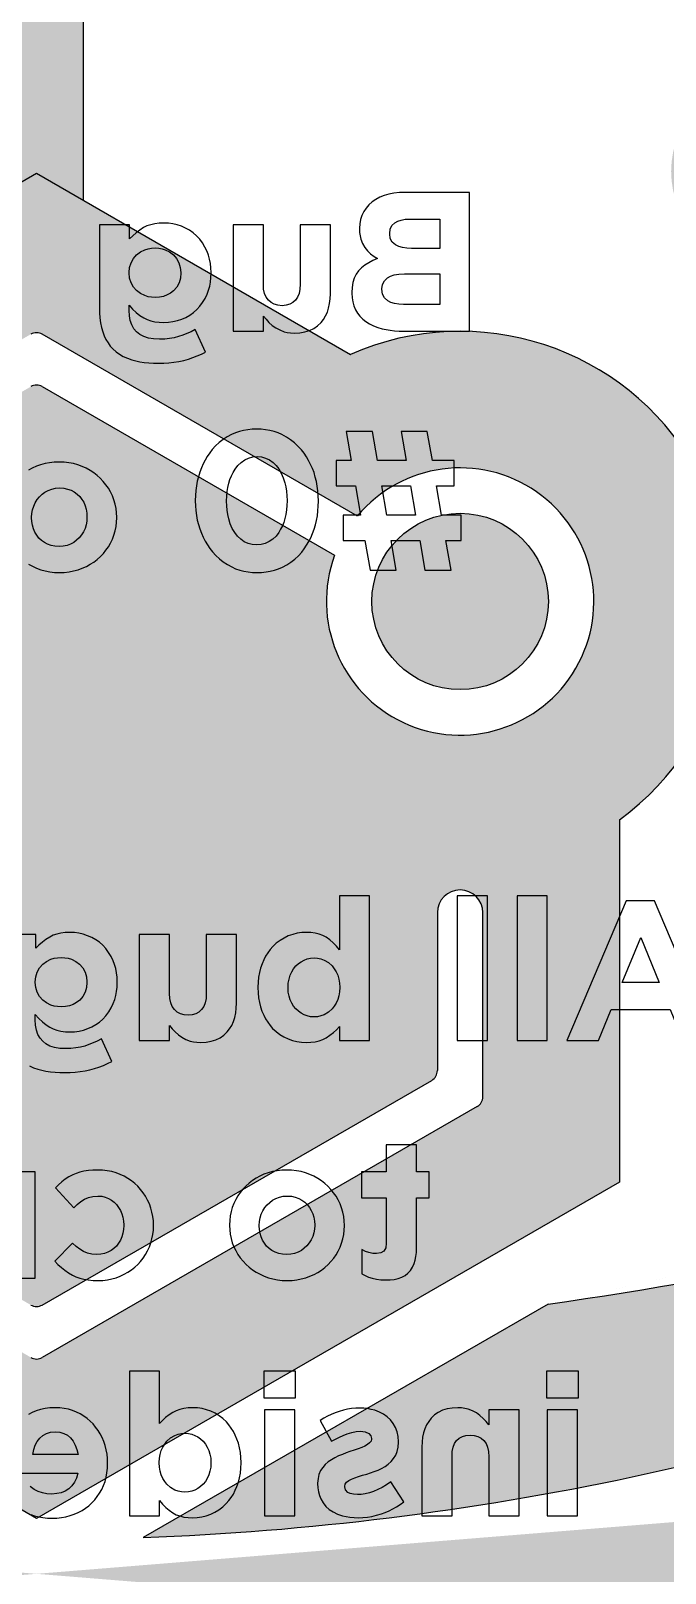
# Model space of a CAD drawing. Header units: inches. Extents: x -24.7 to 24.7, y -18.5 to 33.6.
# Drawn here: x -0.06 to 6.75, y -8.07 to 8.5 of the extents above; entities that cross this region are included whole.
import ezdxf

# ---------------------------------------------------------------- set-up
doc = ezdxf.new("R2010")
doc.units = ezdxf.units.IN
doc.header["$MEASUREMENT"] = 0
doc.layers.add('BottomCopper', color=30, linetype='Continuous')
doc.layers.add('TopCopper', color=2, linetype='Continuous')
doc.layers.add('BottomSilk', color=5, linetype='Continuous', plot=False)
doc.layers.add('TopMask', color=1, linetype='Continuous', plot=False)

msp = doc.modelspace()

# ---------------------------------------------------------------- hatches: boundary and pattern name
at = {"layer": 'TopCopper'}
h = msp.add_hatch(color=256, dxfattribs=at)
edge = h.paths.add_edge_path()
edge.add_arc((-2.5, 10.706), 1, 0, 360)
edge = h.paths.add_edge_path()
edge.add_arc((10.4, 1.292), 1.15, 0, 360)
edge = h.paths.add_edge_path()
edge.add_arc((10.4, -1.808), 1.15, 0, 360)
edge = h.paths.add_edge_path()
edge.add_arc((-4.546, -2.882), 0.947, 0, 360)
edge = h.paths.add_edge_path()
edge.add_arc((7.811, 6.987), 1, 0, 360)
edge = h.paths.add_edge_path()
edge.add_arc((-6.57, 20.717), 1, 0, 360)
edge = h.paths.add_edge_path()
edge.add_arc((-5.67, 13.76), 1, 0, 360)
edge = h.paths.add_edge_path()
edge.add_arc((6.57, 20.717), 1, 0, 360)
edge = h.paths.add_edge_path()
edge.add_arc((5.67, 13.76), 1, 0, 360)
edge = h.paths.add_edge_path()
edge.add_line((4.991, 29.433), (6.991, 29.433))
edge.add_line((6.991, 29.433), (6.991, 31.433))
edge.add_arc((0, 18.215), 14.953, 62.1264, 117.8736)
edge.add_line((-6.991, 31.433), (-6.991, 29.433))
edge.add_line((-6.991, 29.433), (-5.783, 29.433))
edge.add_line((-5.783, 29.433), (-2.27, 25.4))
edge.add_line((-2.27, 25.4), (-2.27, 24.013))
edge.add_line((-2.27, 24.013), (-1.738, 24.013))
edge.add_arc((-25.813, 23.719), 24.077, -40.8672, 0.699, ccw=False)
edge.add_arc((-7.811, 6.987), 1, 78.1076, 200.5304)
edge.add_arc((0, 0), 10.98, 142.8169, 167.3826)
edge.add_arc((-10.4, 1.292), 1.15, 105.8886, 244.2285)
edge.add_line((-10.9, 0.257), (-10.9, -0.772))
edge.add_arc((-10.4, -1.808), 1.15, 115.7715, 424.2285)
edge.add_line((-9.9, -0.772), (-9.9, 0.257))
edge.add_arc((-10.4, 1.292), 1.15, 295.7715, 414.278)
edge.add_arc((0, 0), 9.98, 143.0433, 167.1118, ccw=False)
edge.add_arc((-7.811, 6.987), 1, 260.587, 378.0973)
edge.add_arc((-25.813, 23.719), 25.077, 319.0917, 360.6712)
edge.add_line((-0.738, 24.013), (-0.27, 24.013))
edge.add_line((-0.27, 24.013), (-0.27, 26.013))
edge.add_line((-0.27, 26.013), (-1.478, 26.013))
edge.add_line((-1.478, 26.013), (-4.991, 30.047))
edge.add_line((-4.991, 30.047), (-4.991, 31.433))
edge.add_arc((0, 18.215), 14.129, 69.3144, 110.6856, ccw=False)
edge.add_line((4.991, 31.433), (4.991, 29.433))
edge = h.paths.add_edge_path()
edge.add_arc((-3.451, 30.433), 1, 30, 330)
edge.add_line((-2.585, 29.933), (2.585, 29.933))
edge.add_arc((3.451, 30.433), 1, 210, 218.0814)
edge.add_line((2.664, 29.817), (1.129, 26.003))
edge.add_arc((1.27, 25.013), 1, 98.0814, 236.7175)
edge.add_arc((48.532, 21.87), 47.866, 177.2371, 192.5903)
edge.add_arc((2.5, 10.706), 1, 133.11, 433.1072)
edge.add_arc((48.532, 21.87), 46.866, 177.2482, 192.5793, ccw=False)
edge.add_arc((1.27, 25.013), 1, 296.7202, 398.0814)
edge.add_line((2.057, 25.63), (3.592, 29.443))
edge.add_arc((3.451, 30.433), 1, 278.0814, 510)
edge.add_line((2.585, 30.933), (-2.585, 30.933))
edge = h.paths.add_edge_path()
edge.add_line((-0.5, 9.84), (-0.5, 6.679))
edge.add_line((-0.5, 6.679), (-6.257, 3.355))
edge.add_line((-6.257, 3.355), (-6.257, -0.538))
edge.add_arc((-4.546, -2.882), 2.902, 126.1232, 293.8782)
edge.add_line((-3.371, -5.536), (0, -7.483))
edge.add_line((0, -7.483), (6.257, -3.87))
edge.add_line((6.257, -3.87), (6.257, 0.023))
edge.add_arc((4.546, 2.367), 2.902, 306.1216, 473.8769)
edge.add_line((3.371, 5.021), (0.5, 6.679))
edge.add_line((0.5, 6.679), (0.5, 9.84))
edge.add_arc((0, 10.706), 1, 300, 600)
edge = h.paths.add_edge_path()
edge.add_arc((4.546, 2.367), 1.435, 159.7828, 500.2172)
edge.add_line((3.443, 3.285), (0.061, 5.238))
edge.add_arc((0, 5.132), 0.122, 60, 120)
edge.add_line((-0.061, 5.238), (-4.729, 2.543))
edge.add_arc((-4.668, 2.437), 0.122, 120, 180)
edge.add_line((-4.79, 2.437), (-4.79, 0.46))
edge.add_arc((-4.546, 0.46), 0.244, 180, 360)
edge.add_line((-4.302, 0.46), (-4.302, 2.156))
edge.add_arc((-4.18, 2.156), 0.122, 120, 180, ccw=False)
edge.add_line((-4.241, 2.262), (-0.061, 4.675))
edge.add_arc((0, 4.569), 0.122, 60, 120, ccw=False)
edge.add_line((0.061, 4.675), (3.199, 2.863))
edge = h.paths.add_edge_path()
edge.add_arc((4.546, -0.975), 0.244, 0, 180)
edge.add_line((4.302, -0.975), (4.302, -2.671))
edge.add_arc((4.18, -2.671), 0.122, 300, 360, ccw=False)
edge.add_line((4.241, -2.777), (0.061, -5.19))
edge.add_arc((0, -5.084), 0.122, 240, 300, ccw=False)
edge.add_line((-0.061, -5.19), (-3.199, -3.378))
edge.add_arc((-4.546, -2.882), 1.435, 339.7828, 680.2172)
edge.add_line((-3.443, -3.801), (-0.061, -5.753))
edge.add_arc((0, -5.648), 0.122, 240, 300)
edge.add_line((0.061, -5.753), (4.729, -3.058))
edge.add_arc((4.668, -2.953), 0.122, 300, 360)
edge.add_line((4.79, -2.953), (4.79, -0.975))
edge = h.paths.add_edge_path()
edge.add_line((5.491, -5.179), (1.146, -7.687))
edge.add_arc((0, 22.967), 30.676, 272.1408, 291.9153)
edge.add_arc((-6.729, -0.54), 18.841, 344.7609, 350.1515)
edge.add_arc((0, 34.32), 39.879, 277.9137, 287.2628, ccw=False)
edge = h.paths.add_edge_path()
edge.add_line((-1.146, -7.687), (-3.439, -6.363))
edge.add_arc((-4.546, -2.882), 3.652, 212.0293, 287.6391, ccw=False)
edge.add_arc((0, 34.32), 39.879, 252.7372, 258.9512, ccw=False)
edge.add_arc((6.729, -0.54), 18.841, 189.8485, 195.2391)
edge.add_arc((0, 22.967), 30.676, 248.0847, 267.8592)
edge = h.paths.add_edge_path()
edge.add_arc((0, 13.738), 23.597, 242.492, 297.508)
edge.add_arc((-6.729, -0.54), 18.841, 333.6476, 339.3275, ccw=False)
edge.add_arc((0, 6.143), 18.151, 235.9857, 304.0143, ccw=False)
edge.add_arc((6.729, -0.54), 18.841, 200.6725, 206.3524, ccw=False)
edge = h.paths.add_edge_path()
edge.add_arc((0, -0.196), 13.963, 229.5449, 310.4551)
edge.add_arc((-6.729, -0.54), 18.841, 311.7298, 326.93, ccw=False)
edge.add_arc((0, -5.568), 10.74, 237.2408, 302.7592, ccw=False)
edge.add_arc((6.729, -0.54), 18.841, 213.07, 228.2702, ccw=False)
edge = h.paths.add_edge_path(flags=16)
edge.add_arc((4.546, 2.367), 0.947, 0, 360)
at = {"layer": 'TopMask'}
h = msp.add_hatch(color=256, dxfattribs=at)
edge = h.paths.add_edge_path()
edge.add_arc((-4.546, -2.882), 0.947, 0, 360)
edge = h.paths.add_edge_path()
edge.add_arc((-10.4, 1.292), 1.15, 0, 360)
edge = h.paths.add_edge_path()
edge.add_arc((-10.4, -1.808), 1.15, 0, 360)
edge = h.paths.add_edge_path()
edge.add_arc((10.4, 1.292), 1.15, 0, 360)
edge = h.paths.add_edge_path()
edge.add_arc((10.4, -1.808), 1.15, 0, 360)
edge = h.paths.add_edge_path()
edge.add_arc((-2.5, 10.706), 1, 0, 360)
edge = h.paths.add_edge_path()
edge.add_arc((0, 10.706), 1, 0, 360)
edge = h.paths.add_edge_path()
edge.add_arc((2.5, 10.706), 1, 0, 360)
edge = h.paths.add_edge_path()
edge.add_arc((6.57, 20.717), 1, 0, 360)
edge = h.paths.add_edge_path()
edge.add_arc((1.27, 25.013), 1, 0, 360)
edge = h.paths.add_edge_path()
edge.add_arc((-3.451, 30.433), 1, 0, 360)
edge = h.paths.add_edge_path()
edge.add_arc((3.451, 30.433), 1, 0, 360)
edge = h.paths.add_edge_path()
edge.add_arc((-7.811, 6.987), 1, 0, 360)
edge = h.paths.add_edge_path()
edge.add_arc((7.811, 6.987), 1, 0, 360)
edge = h.paths.add_edge_path()
edge.add_arc((-5.67, 13.76), 1, 0, 360)
edge = h.paths.add_edge_path()
edge.add_arc((-6.57, 20.717), 1, 0, 360)
edge = h.paths.add_edge_path()
edge.add_arc((5.67, 13.76), 1, 0, 360)
edge = h.paths.add_edge_path()
edge.add_arc((0, -5.568), 10.74, 237.2408, 302.7592)
edge.add_arc((-6.729, -0.54), 18.841, 311.7298, 326.93)
edge.add_arc((0, -0.196), 13.963, 229.5449, 310.4551, ccw=False)
edge.add_arc((6.729, -0.54), 18.841, 213.07, 228.2702)
edge = h.paths.add_edge_path()
edge.add_arc((0, 6.143), 18.151, 235.9857, 304.0143)
edge.add_arc((-6.729, -0.54), 18.841, 333.6476, 339.3275)
edge.add_arc((0, 13.738), 23.597, 242.492, 297.508, ccw=False)
edge.add_arc((6.729, -0.54), 18.841, 200.6725, 206.3524)
edge = h.paths.add_edge_path()
edge.add_arc((0, 22.967), 30.676, 248.0847, 267.8592)
edge.add_line((-1.146, -7.687), (-3.439, -6.363))
edge.add_arc((-4.546, -2.882), 3.652, 212.0293, 287.6391, ccw=False)
edge.add_arc((0, 34.32), 39.879, 252.7372, 258.9512, ccw=False)
edge.add_arc((6.729, -0.54), 18.841, 189.8485, 195.2391)
edge = h.paths.add_edge_path()
edge.add_arc((4.546, 2.367), 1.435, 159.7828, 500.2172)
edge.add_line((3.443, 3.285), (0.061, 5.238))
edge.add_arc((0, 5.132), 0.122, 60, 120)
edge.add_line((-0.061, 5.238), (-4.729, 2.543))
edge.add_arc((-4.668, 2.437), 0.122, 120, 180)
edge.add_line((-4.79, 2.437), (-4.79, 0.46))
edge.add_arc((-4.546, 0.46), 0.244, 180, 360)
edge.add_line((-4.302, 0.46), (-4.302, 2.156))
edge.add_arc((-4.18, 2.156), 0.122, 120, 180, ccw=False)
edge.add_line((-4.241, 2.262), (-0.061, 4.675))
edge.add_arc((0, 4.569), 0.122, 60, 120, ccw=False)
edge.add_line((0.061, 4.675), (3.199, 2.863))
edge = h.paths.add_edge_path()
edge.add_arc((4.546, -0.975), 0.244, 0, 180)
edge.add_line((4.302, -0.975), (4.302, -2.671))
edge.add_arc((4.18, -2.671), 0.122, 300, 360, ccw=False)
edge.add_line((4.241, -2.777), (0.061, -5.19))
edge.add_arc((0, -5.084), 0.122, 240, 300, ccw=False)
edge.add_line((-0.061, -5.19), (-3.199, -3.378))
edge.add_arc((-4.546, -2.882), 1.435, 339.7828, 680.2172)
edge.add_line((-3.443, -3.801), (-0.061, -5.753))
edge.add_arc((0, -5.648), 0.122, 240, 300)
edge.add_line((0.061, -5.753), (4.729, -3.058))
edge.add_arc((4.668, -2.953), 0.122, 300, 360)
edge.add_line((4.79, -2.953), (4.79, -0.975))
edge = h.paths.add_edge_path()
edge.add_arc((4.546, 2.367), 2.902, 306.1216, 473.8769)
edge.add_line((3.371, 5.021), (0, 6.968))
edge.add_line((0, 6.968), (-6.257, 3.355))
edge.add_line((-6.257, 3.355), (-6.257, -0.538))
edge.add_arc((-4.546, -2.882), 2.902, 126.1232, 293.8782)
edge.add_line((-3.371, -5.536), (0, -7.483))
edge.add_line((0, -7.483), (6.257, -3.87))
edge.add_line((6.257, -3.87), (6.257, 0.023))
edge = h.paths.add_edge_path()
edge.add_arc((0, 34.32), 39.879, 277.9137, 287.2628)
edge.add_arc((-6.729, -0.54), 18.841, 344.7609, 350.1515, ccw=False)
edge.add_arc((0, 22.967), 30.676, 272.1408, 291.9153, ccw=False)
edge.add_line((1.146, -7.687), (5.491, -5.179))
h.paths.add_polyline_path([(-0.27, 26.013), (-2.27, 26.013), (-2.27, 24.013), (-0.27, 24.013)])
h.paths.add_polyline_path([(-6.991, 31.433), (-4.991, 31.433), (-4.991, 29.433), (-6.991, 29.433)])
h.paths.add_polyline_path([(4.991, 31.433), (4.991, 29.433), (6.991, 29.433), (6.991, 31.433)])
edge = h.paths.add_edge_path(flags=16)
edge.add_arc((4.546, 2.367), 0.947, 0, 360)

# ---------------------------------------------------------------- linework, layer by layer
msp.add_lwpolyline([(-7.583, 9.817, 0.232328), (-12.404, 0, 0.320262), (0, -18.459, 0.320262), (12.404, 0, 0.232328), (7.583, 9.817, -0.41062), (7.207, 12.603, 0.388555), (6.042, 24.73, -0.497055), (6.314, 27.907, 0.929283), (3.514, 33.166, 0.117344), (-3.514, 33.166, 0.929283), (-6.314, 27.907, -0.497055), (-6.042, 24.73, 0.388555), (-7.207, 12.603, -0.41062)], format="xyb", close=True)
at = {"layer": 'BottomCopper'}
msp.add_line((0, 6.968), (0, 6.968), dxfattribs=at)
at = {"layer": 'BottomSilk', "linetype": 'Continuous'}
for points in [[(4.648, 6.761), (3.957, 6.761), (3.894, 6.759), (3.836, 6.752), (3.781, 6.742), (3.731, 6.728), (3.684, 6.709), (3.641, 6.686), (3.603, 6.66), (3.568, 6.629), (3.536, 6.593), (3.511, 6.555), (3.491, 6.514), (3.477, 6.471), (3.468, 6.425), (3.466, 6.376), (3.466, 6.371), (3.467, 6.331), (3.473, 6.293), (3.481, 6.259), (3.5, 6.212), (3.524, 6.17), (3.552, 6.134), (3.585, 6.101), (3.622, 6.074), (3.66, 6.05), (3.611, 6.029), (3.566, 6.006), (3.525, 5.979), (3.489, 5.95), (3.457, 5.917), (3.431, 5.881), (3.41, 5.84), (3.395, 5.793), (3.386, 5.741), (3.383, 5.684), (3.383, 5.68), (3.386, 5.63), (3.393, 5.584), (3.405, 5.541), (3.422, 5.501), (3.444, 5.464), (3.47, 5.431), (3.501, 5.4), (3.535, 5.373), (3.574, 5.349), (3.616, 5.329), (3.662, 5.311), (3.711, 5.297), (3.754, 5.287), (3.797, 5.28), (3.843, 5.275), (3.891, 5.272), (3.94, 5.271), (4.648, 5.271)], [(4.026, 6.159), (3.974, 6.161), (3.928, 6.168), (3.888, 6.18), (3.853, 6.196), (3.818, 6.226), (3.797, 6.266), (3.79, 6.317), (3.79, 6.321), (3.796, 6.367), (3.814, 6.405), (3.845, 6.435), (3.876, 6.452), (3.913, 6.464), (3.955, 6.472), (4.005, 6.474), (4.328, 6.474), (4.328, 6.159)], [(1.311, 4.926), (1.366, 4.927), (1.421, 4.931), (1.474, 4.937), (1.527, 4.946), (1.579, 4.957), (1.629, 4.97), (1.678, 4.986), (1.725, 5.004), (1.77, 5.024), (1.815, 5.046), (1.704, 5.288), (1.659, 5.265), (1.614, 5.245), (1.569, 5.227), (1.524, 5.212), (1.478, 5.2), (1.428, 5.191), (1.375, 5.186), (1.319, 5.184), (1.256, 5.187), (1.2, 5.197), (1.151, 5.212), (1.109, 5.234), (1.073, 5.263), (1.045, 5.297), (1.022, 5.337), (1.006, 5.384), (0.997, 5.436), (0.994, 5.494), (0.994, 5.55), (1.031, 5.508), (1.069, 5.472), (1.109, 5.44), (1.151, 5.413), (1.187, 5.395), (1.226, 5.382), (1.269, 5.372), (1.316, 5.366), (1.366, 5.364), (1.416, 5.366), (1.464, 5.373), (1.511, 5.384), (1.558, 5.399), (1.602, 5.419), (1.644, 5.443), (1.683, 5.47), (1.719, 5.502), (1.753, 5.538), (1.782, 5.578), (1.809, 5.622), (1.831, 5.669), (1.846, 5.71), (1.858, 5.753), (1.866, 5.798), (1.871, 5.846), (1.873, 5.896), (1.873, 5.9), (1.871, 5.95), (1.866, 5.998), (1.857, 6.043), (1.845, 6.086), (1.83, 6.127), (1.807, 6.174), (1.781, 6.218), (1.751, 6.258), (1.717, 6.294), (1.681, 6.326), (1.642, 6.354), (1.6, 6.377), (1.556, 6.397), (1.509, 6.412), (1.462, 6.423), (1.415, 6.43), (1.366, 6.432), (1.315, 6.43), (1.268, 6.424), (1.225, 6.414), (1.185, 6.401), (1.149, 6.383), (1.108, 6.357), (1.069, 6.328), (1.032, 6.296), (0.998, 6.262), (0.998, 6.411), (0.674, 6.411), (0.674, 5.528), (0.676, 5.469), (0.68, 5.413), (0.687, 5.36), (0.697, 5.31), (0.71, 5.264), (0.726, 5.221), (0.745, 5.18), (0.767, 5.144), (0.791, 5.11), (0.819, 5.079), (0.853, 5.049), (0.89, 5.022), (0.931, 4.998), (0.975, 4.979), (1.022, 4.962), (1.064, 4.951), (1.109, 4.942), (1.156, 4.935), (1.205, 4.93), (1.256, 4.927)], [(2.767, 5.25), (2.826, 5.253), (2.881, 5.263), (2.931, 5.278), (2.976, 5.3), (3.017, 5.328), (3.053, 5.363), (3.079, 5.397), (3.102, 5.434), (3.121, 5.475), (3.135, 5.519), (3.145, 5.567), (3.152, 5.618), (3.154, 5.673), (3.154, 6.411), (2.83, 6.411), (2.83, 5.776), (2.826, 5.722), (2.817, 5.675), (2.801, 5.635), (2.779, 5.603), (2.751, 5.577), (2.717, 5.559), (2.679, 5.548), (2.635, 5.544), (2.591, 5.548), (2.551, 5.559), (2.517, 5.577), (2.488, 5.603), (2.464, 5.635), (2.447, 5.675), (2.437, 5.722), (2.434, 5.776), (2.434, 6.411), (2.11, 6.411), (2.11, 5.271), (2.434, 5.271), (2.434, 5.433), (2.463, 5.398), (2.494, 5.364), (2.529, 5.333), (2.567, 5.306), (2.61, 5.283), (2.657, 5.265), (2.691, 5.257), (2.727, 5.252)], [(1.272, 5.633), (1.233, 5.635), (1.197, 5.641), (1.162, 5.652), (1.114, 5.675), (1.073, 5.706), (1.04, 5.744), (1.015, 5.79), (0.999, 5.841), (0.994, 5.896), (0.994, 5.9), (0.999, 5.955), (1.015, 6.006), (1.04, 6.052), (1.073, 6.09), (1.114, 6.121), (1.162, 6.144), (1.197, 6.155), (1.233, 6.161), (1.272, 6.164), (1.311, 6.161), (1.347, 6.155), (1.382, 6.144), (1.428, 6.121), (1.469, 6.09), (1.502, 6.052), (1.527, 6.006), (1.543, 5.955), (1.549, 5.9), (1.549, 5.896), (1.544, 5.839), (1.529, 5.789), (1.504, 5.744), (1.47, 5.705), (1.437, 5.679), (1.401, 5.659), (1.361, 5.644), (1.318, 5.635)], [(3.939, 5.558), (3.888, 5.56), (3.842, 5.567), (3.803, 5.58), (3.769, 5.597), (3.735, 5.628), (3.714, 5.669), (3.707, 5.72), (3.707, 5.724), (3.713, 5.77), (3.733, 5.81), (3.765, 5.842), (3.798, 5.862), (3.839, 5.875), (3.89, 5.883), (3.95, 5.886), (4.328, 5.886), (4.328, 5.558)], [(2.367, 2.678), (2.416, 2.68), (2.463, 2.685), (2.509, 2.693), (2.553, 2.704), (2.596, 2.719), (2.638, 2.737), (2.685, 2.762), (2.73, 2.791), (2.771, 2.823), (2.81, 2.859), (2.846, 2.898), (2.873, 2.934), (2.899, 2.971), (2.922, 3.011), (2.943, 3.052), (2.962, 3.096), (2.979, 3.142), (2.993, 3.189), (3.005, 3.238), (3.014, 3.288), (3.02, 3.339), (3.024, 3.391), (3.025, 3.444), (3.025, 3.448), (3.024, 3.502), (3.02, 3.554), (3.013, 3.605), (3.004, 3.655), (2.992, 3.703), (2.978, 3.751), (2.961, 3.796), (2.941, 3.84), (2.92, 3.882), (2.896, 3.922), (2.871, 3.959), (2.843, 3.995), (2.806, 4.035), (2.767, 4.071), (2.726, 4.104), (2.681, 4.133), (2.633, 4.159), (2.592, 4.177), (2.549, 4.192), (2.505, 4.204), (2.459, 4.212), (2.411, 4.217), (2.362, 4.219), (2.314, 4.217), (2.267, 4.212), (2.222, 4.204), (2.178, 4.193), (2.135, 4.178), (2.094, 4.16), (2.046, 4.135), (2.002, 4.106), (1.96, 4.074), (1.921, 4.038), (1.886, 3.998), (1.858, 3.963), (1.832, 3.925), (1.809, 3.886), (1.788, 3.844), (1.769, 3.801), (1.752, 3.755), (1.737, 3.707), (1.725, 3.659), (1.716, 3.609), (1.709, 3.558), (1.705, 3.506), (1.704, 3.453), (1.704, 3.448), (1.705, 3.395), (1.709, 3.343), (1.716, 3.292), (1.725, 3.242), (1.737, 3.194), (1.752, 3.146), (1.769, 3.1), (1.788, 3.057), (1.809, 3.015), (1.833, 2.975), (1.859, 2.937), (1.887, 2.902), (1.923, 2.862), (1.962, 2.825), (2.004, 2.793), (2.048, 2.763), (2.096, 2.738), (2.137, 2.719), (2.18, 2.705), (2.225, 2.693), (2.271, 2.685), (2.318, 2.68)], [(4.394, 3.022), (4.556, 3.022), (4.556, 3.295), (4.347, 3.295), (4.294, 3.61), (4.481, 3.61), (4.481, 3.883), (4.248, 3.883), (4.194, 4.193), (3.914, 4.193), (3.967, 3.883), (3.658, 3.883), (3.605, 4.193), (3.324, 4.193), (3.378, 3.883), (3.216, 3.883), (3.216, 3.61), (3.424, 3.61), (3.478, 3.295), (3.29, 3.295), (3.29, 3.022), (3.524, 3.022), (3.58, 2.704), (3.86, 2.704), (3.805, 3.022), (4.113, 3.022), (4.169, 2.704), (4.45, 2.704)], [(2.362, 2.974), (2.315, 2.978), (2.27, 2.989), (2.229, 3.009), (2.191, 3.035), (2.157, 3.068), (2.127, 3.107), (2.101, 3.151), (2.079, 3.201), (2.062, 3.256), (2.052, 3.3), (2.045, 3.346), (2.041, 3.394), (2.04, 3.444), (2.04, 3.448), (2.041, 3.498), (2.046, 3.547), (2.053, 3.593), (2.063, 3.637), (2.076, 3.678), (2.092, 3.717), (2.11, 3.754), (2.13, 3.787), (2.161, 3.826), (2.196, 3.86), (2.234, 3.887), (2.276, 3.907), (2.32, 3.919), (2.367, 3.923), (2.415, 3.919), (2.459, 3.907), (2.5, 3.888), (2.538, 3.861), (2.572, 3.829), (2.601, 3.79), (2.627, 3.746), (2.648, 3.696), (2.666, 3.641), (2.676, 3.597), (2.684, 3.551), (2.688, 3.503), (2.689, 3.453), (2.689, 3.448), (2.688, 3.398), (2.684, 3.35), (2.676, 3.303), (2.666, 3.259), (2.653, 3.217), (2.638, 3.178), (2.62, 3.142), (2.6, 3.109), (2.57, 3.07), (2.536, 3.037), (2.497, 3.01), (2.455, 2.99), (2.41, 2.978)], [(0.242, 2.957), (0.197, 2.96), (0.156, 2.968), (0.118, 2.982), (0.084, 3), (0.053, 3.022), (0.026, 3.048), (0.002, 3.078), (-0.017, 3.111), (-0.032, 3.147), (-0.044, 3.185), (-0.05, 3.225), (-0.053, 3.267), (-0.053, 3.271), (-0.05, 3.313), (-0.043, 3.353), (-0.031, 3.391), (-0.015, 3.427), (0.005, 3.461), (0.03, 3.491), (0.059, 3.518), (0.09, 3.541), (0.126, 3.56), (0.164, 3.574), (0.204, 3.583), (0.246, 3.586), (0.291, 3.583), (0.333, 3.575), (0.371, 3.561), (0.405, 3.543), (0.436, 3.521), (0.463, 3.494), (0.486, 3.464), (0.506, 3.432), (0.521, 3.396), (0.532, 3.357), (0.539, 3.317), (0.541, 3.276), (0.541, 3.271), (0.539, 3.23), (0.532, 3.19), (0.52, 3.151), (0.504, 3.115), (0.483, 3.082), (0.459, 3.052), (0.43, 3.025), (0.399, 3.002), (0.364, 2.983), (0.327, 2.968), (0.286, 2.96)], [(3.758, 3.295), (3.705, 3.61), (4.014, 3.61), (4.067, 3.295)], [(2.895, -2.37), (2.945, -2.368), (2.992, -2.362), (3.034, -2.352), (3.073, -2.337), (3.109, -2.319), (3.149, -2.292), (3.186, -2.263), (3.22, -2.233), (3.25, -2.2), (3.25, -2.349), (3.574, -2.349), (3.574, -0.796), (3.25, -0.796), (3.251, -1.373), (3.219, -1.334), (3.185, -1.299), (3.148, -1.268), (3.107, -1.24), (3.072, -1.221), (3.033, -1.207), (2.99, -1.196), (2.945, -1.19), (2.895, -1.188), (2.846, -1.19), (2.797, -1.197), (2.749, -1.209), (2.702, -1.226), (2.656, -1.248), (2.613, -1.274), (2.573, -1.304), (2.536, -1.34), (2.508, -1.371), (2.482, -1.406), (2.459, -1.443), (2.438, -1.482), (2.42, -1.525), (2.404, -1.57), (2.392, -1.618), (2.383, -1.668), (2.378, -1.721), (2.376, -1.777), (2.376, -1.781), (2.378, -1.837), (2.383, -1.89), (2.392, -1.94), (2.404, -1.988), (2.419, -2.033), (2.438, -2.075), (2.459, -2.115), (2.482, -2.152), (2.507, -2.186), (2.534, -2.218), (2.571, -2.253), (2.611, -2.284), (2.654, -2.31), (2.699, -2.332), (2.747, -2.348), (2.795, -2.36), (2.844, -2.367)], [(4.839, -0.796), (4.515, -0.796), (4.515, -2.349), (4.839, -2.349)], [(5.481, -0.796), (5.157, -0.796), (5.157, -2.349), (5.481, -2.349)], [(6.631, -0.849), (6.329, -0.849), (5.691, -2.349), (6.033, -2.349), (6.169, -2.014), (6.799, -2.014), (6.935, -2.349), (7.269, -2.349)], [(1.76, -2.37), (1.819, -2.367), (1.874, -2.357), (1.924, -2.342), (1.969, -2.32), (2.01, -2.292), (2.045, -2.257), (2.072, -2.223), (2.095, -2.186), (2.113, -2.145), (2.128, -2.101), (2.138, -2.053), (2.144, -2.002), (2.146, -1.947), (2.146, -1.209), (1.822, -1.209), (1.822, -1.844), (1.819, -1.898), (1.81, -1.945), (1.794, -1.985), (1.772, -2.017), (1.743, -2.043), (1.71, -2.061), (1.671, -2.072), (1.628, -2.076), (1.583, -2.072), (1.544, -2.061), (1.51, -2.043), (1.48, -2.017), (1.457, -1.985), (1.44, -1.945), (1.43, -1.898), (1.426, -1.844), (1.426, -1.209), (1.102, -1.209), (1.102, -2.349), (1.426, -2.349), (1.426, -2.187), (1.455, -2.222), (1.487, -2.256), (1.522, -2.287), (1.56, -2.314), (1.603, -2.337), (1.649, -2.355), (1.683, -2.363), (1.72, -2.368)], [(6.286, -1.725), (6.484, -1.242), (6.682, -1.725)], [(0.265, -1.987), (0.226, -1.985), (0.189, -1.979), (0.154, -1.968), (0.107, -1.945), (0.066, -1.914), (0.033, -1.876), (0.008, -1.83), (-0.008, -1.779), (-0.014, -1.724), (-0.014, -1.72), (-0.008, -1.665), (0.008, -1.614), (0.033, -1.568), (0.066, -1.53), (0.107, -1.499), (0.154, -1.476), (0.189, -1.465), (0.226, -1.459), (0.265, -1.456), (0.304, -1.459), (0.34, -1.465), (0.374, -1.476), (0.421, -1.499), (0.462, -1.53), (0.495, -1.568), (0.52, -1.614), (0.536, -1.665), (0.541, -1.72), (0.541, -1.724), (0.536, -1.781), (0.522, -1.831), (0.497, -1.876), (0.463, -1.915), (0.43, -1.941), (0.393, -1.961), (0.354, -1.976), (0.311, -1.985)], [(2.978, -2.095), (2.941, -2.093), (2.905, -2.085), (2.871, -2.073), (2.839, -2.056), (2.81, -2.035), (2.783, -2.009), (2.759, -1.98), (2.739, -1.947), (2.722, -1.911), (2.71, -1.871), (2.702, -1.828), (2.7, -1.781), (2.7, -1.777), (2.702, -1.731), (2.71, -1.689), (2.722, -1.648), (2.739, -1.611), (2.759, -1.578), (2.783, -1.548), (2.81, -1.523), (2.839, -1.502), (2.871, -1.485), (2.905, -1.472), (2.941, -1.465), (2.978, -1.462), (3.016, -1.465), (3.052, -1.472), (3.086, -1.485), (3.133, -1.512), (3.173, -1.548), (3.196, -1.578), (3.216, -1.611), (3.233, -1.648), (3.245, -1.689), (3.252, -1.731), (3.255, -1.777), (3.255, -1.781), (3.252, -1.826), (3.245, -1.869), (3.233, -1.91), (3.216, -1.947), (3.196, -1.98), (3.173, -2.009), (3.133, -2.046), (3.086, -2.073), (3.052, -2.085), (3.016, -2.093)], [(3.746, -4.921), (3.794, -4.919), (3.839, -4.914), (3.881, -4.905), (3.92, -4.892), (3.955, -4.873), (3.986, -4.849), (4.013, -4.819), (4.035, -4.784), (4.054, -4.743), (4.065, -4.708), (4.072, -4.669), (4.077, -4.626), (4.078, -4.578), (4.078, -4.037), (4.214, -4.037), (4.214, -3.761), (4.078, -3.761), (4.078, -3.47), (3.754, -3.47), (3.754, -3.761), (3.486, -3.761), (3.486, -4.037), (3.754, -4.037), (3.754, -4.526), (3.748, -4.575), (3.728, -4.61), (3.696, -4.63), (3.65, -4.637), (3.608, -4.635), (3.568, -4.627), (3.529, -4.614), (3.491, -4.595), (3.491, -4.855), (3.526, -4.874), (3.563, -4.889), (3.603, -4.903), (3.647, -4.913), (3.694, -4.919)], [(0.661, -4.927), (0.712, -4.925), (0.761, -4.919), (0.808, -4.91), (0.854, -4.897), (0.899, -4.88), (0.941, -4.86), (0.981, -4.837), (1.019, -4.812), (1.054, -4.784), (1.087, -4.754), (1.117, -4.721), (1.145, -4.685), (1.169, -4.648), (1.191, -4.608), (1.211, -4.566), (1.227, -4.523), (1.239, -4.478), (1.248, -4.433), (1.254, -4.386), (1.255, -4.338), (1.255, -4.334), (1.254, -4.286), (1.248, -4.239), (1.239, -4.193), (1.227, -4.148), (1.211, -4.104), (1.191, -4.062), (1.169, -4.022), (1.145, -3.984), (1.117, -3.948), (1.087, -3.915), (1.054, -3.884), (1.019, -3.856), (0.981, -3.83), (0.941, -3.807), (0.899, -3.787), (0.854, -3.77), (0.807, -3.757), (0.759, -3.748), (0.709, -3.742), (0.657, -3.74), (0.605, -3.742), (0.556, -3.746), (0.509, -3.753), (0.466, -3.763), (0.426, -3.776), (0.389, -3.792), (0.348, -3.813), (0.308, -3.839), (0.271, -3.867), (0.235, -3.898), (0.202, -3.932), (0.4, -4.145), (0.437, -4.109), (0.475, -4.079), (0.514, -4.053), (0.556, -4.035), (0.604, -4.023), (0.659, -4.019), (0.699, -4.022), (0.736, -4.03), (0.771, -4.044), (0.803, -4.062), (0.832, -4.084), (0.858, -4.111), (0.881, -4.141), (0.9, -4.173), (0.916, -4.209), (0.927, -4.248), (0.934, -4.288), (0.936, -4.329), (0.936, -4.334), (0.934, -4.377), (0.927, -4.418), (0.916, -4.457), (0.9, -4.493), (0.881, -4.527), (0.857, -4.557), (0.83, -4.583), (0.799, -4.605), (0.766, -4.623), (0.729, -4.637), (0.689, -4.645), (0.647, -4.648), (0.595, -4.644), (0.548, -4.633), (0.505, -4.615), (0.465, -4.59), (0.425, -4.561), (0.385, -4.527), (0.196, -4.718), (0.23, -4.753), (0.266, -4.786), (0.304, -4.816), (0.343, -4.844), (0.385, -4.868), (0.422, -4.886), (0.463, -4.901), (0.507, -4.912), (0.555, -4.92), (0.607, -4.925)], [(2.69, -4.927), (2.742, -4.925), (2.792, -4.92), (2.841, -4.91), (2.889, -4.898), (2.934, -4.881), (2.978, -4.862), (3.02, -4.839), (3.059, -4.814), (3.095, -4.786), (3.129, -4.756), (3.16, -4.723), (3.189, -4.688), (3.215, -4.65), (3.237, -4.61), (3.258, -4.569), (3.274, -4.525), (3.288, -4.48), (3.297, -4.434), (3.302, -4.387), (3.304, -4.338), (3.304, -4.334), (3.302, -4.285), (3.297, -4.238), (3.288, -4.191), (3.274, -4.147), (3.258, -4.103), (3.237, -4.061), (3.214, -4.021), (3.188, -3.984), (3.16, -3.948), (3.128, -3.915), (3.094, -3.884), (3.057, -3.856), (3.018, -3.83), (2.976, -3.807), (2.932, -3.787), (2.886, -3.77), (2.839, -3.757), (2.789, -3.748), (2.738, -3.742), (2.686, -3.74), (2.634, -3.742), (2.583, -3.748), (2.534, -3.757), (2.487, -3.77), (2.441, -3.786), (2.397, -3.806), (2.356, -3.828), (2.317, -3.853), (2.281, -3.881), (2.247, -3.912), (2.215, -3.945), (2.187, -3.98), (2.161, -4.017), (2.138, -4.057), (2.118, -4.099), (2.101, -4.142), (2.088, -4.187), (2.079, -4.233), (2.073, -4.281), (2.071, -4.329), (2.071, -4.334), (2.073, -4.382), (2.079, -4.43), (2.088, -4.476), (2.101, -4.521), (2.118, -4.564), (2.138, -4.606), (2.161, -4.646), (2.187, -4.684), (2.216, -4.719), (2.248, -4.753), (2.282, -4.783), (2.319, -4.812), (2.358, -4.837), (2.4, -4.86), (2.443, -4.88), (2.489, -4.897), (2.537, -4.91), (2.586, -4.919), (2.637, -4.925)], [(2.686, -4.648), (2.641, -4.645), (2.599, -4.637), (2.562, -4.623), (2.527, -4.605), (2.497, -4.583), (2.469, -4.557), (2.446, -4.527), (2.426, -4.494), (2.411, -4.458), (2.4, -4.42), (2.393, -4.38), (2.391, -4.338), (2.391, -4.334), (2.393, -4.292), (2.4, -4.252), (2.412, -4.214), (2.428, -4.178), (2.449, -4.144), (2.474, -4.114), (2.502, -4.087), (2.534, -4.064), (2.569, -4.045), (2.607, -4.031), (2.647, -4.022), (2.69, -4.019), (2.735, -4.022), (2.776, -4.03), (2.814, -4.044), (2.848, -4.062), (2.879, -4.084), (2.906, -4.111), (2.93, -4.141), (2.949, -4.173), (2.965, -4.209), (2.976, -4.248), (2.983, -4.288), (2.985, -4.329), (2.985, -4.334), (2.983, -4.375), (2.975, -4.415), (2.964, -4.454), (2.947, -4.49), (2.927, -4.523), (2.902, -4.553), (2.874, -4.58), (2.842, -4.603), (2.808, -4.622), (2.77, -4.637), (2.729, -4.645)], [(1.676, -7.475), (1.725, -7.472), (1.774, -7.465), (1.822, -7.453), (1.869, -7.437), (1.915, -7.415), (1.958, -7.389), (1.998, -7.358), (2.035, -7.323), (2.063, -7.291), (2.089, -7.257), (2.112, -7.22), (2.133, -7.18), (2.151, -7.138), (2.167, -7.093), (2.179, -7.045), (2.188, -6.995), (2.193, -6.942), (2.195, -6.886), (2.195, -6.882), (2.193, -6.826), (2.188, -6.773), (2.179, -6.723), (2.167, -6.675), (2.151, -6.63), (2.133, -6.587), (2.112, -6.548), (2.089, -6.511), (2.064, -6.476), (2.037, -6.445), (2, -6.409), (1.96, -6.379), (1.917, -6.353), (1.872, -6.331), (1.824, -6.314), (1.776, -6.302), (1.726, -6.295), (1.676, -6.293), (1.626, -6.295), (1.579, -6.301), (1.537, -6.311), (1.498, -6.326), (1.462, -6.344), (1.422, -6.371), (1.385, -6.399), (1.351, -6.43), (1.321, -6.463), (1.321, -5.901), (0.997, -5.901), (0.997, -7.454), (1.321, -7.454), (1.32, -7.29), (1.352, -7.328), (1.386, -7.363), (1.423, -7.395), (1.464, -7.423), (1.499, -7.442), (1.538, -7.456), (1.58, -7.467), (1.626, -7.473)], [(2.78, -5.901), (2.438, -5.901), (2.438, -6.188), (2.78, -6.188)], [(5.815, -5.901), (5.473, -5.901), (5.473, -6.188), (5.815, -6.188)], [(5.179, -6.314), (4.855, -6.314), (4.855, -6.476), (4.826, -6.441), (4.794, -6.407), (4.759, -6.376), (4.721, -6.348), (4.678, -6.325), (4.632, -6.308), (4.598, -6.3), (4.561, -6.295), (4.521, -6.293), (4.462, -6.296), (4.407, -6.305), (4.357, -6.321), (4.312, -6.343), (4.271, -6.371), (4.235, -6.406), (4.209, -6.44), (4.186, -6.477), (4.168, -6.518), (4.153, -6.562), (4.143, -6.61), (4.137, -6.661), (4.135, -6.716), (4.135, -7.454), (4.459, -7.454), (4.459, -6.819), (4.462, -6.765), (4.471, -6.718), (4.487, -6.678), (4.509, -6.645), (4.537, -6.62), (4.571, -6.601), (4.609, -6.591), (4.653, -6.587), (4.698, -6.591), (4.737, -6.601), (4.771, -6.62), (4.801, -6.645), (4.824, -6.678), (4.841, -6.718), (4.851, -6.765), (4.855, -6.819), (4.855, -7.454), (5.179, -7.454)], [(2.771, -6.314), (2.447, -6.314), (2.447, -7.454), (2.771, -7.454)], [(3.453, -7.475), (3.501, -7.473), (3.551, -7.468), (3.6, -7.46), (3.65, -7.448), (3.701, -7.433), (3.742, -7.418), (3.784, -7.4), (3.824, -7.38), (3.864, -7.357), (3.903, -7.331), (3.942, -7.303), (3.804, -7.09), (3.757, -7.122), (3.71, -7.149), (3.664, -7.173), (3.618, -7.192), (3.572, -7.207), (3.528, -7.217), (3.485, -7.224), (3.444, -7.226), (3.402, -7.223), (3.367, -7.216), (3.341, -7.203), (3.316, -7.175), (3.308, -7.141), (3.308, -7.137), (3.313, -7.113), (3.327, -7.092), (3.35, -7.074), (3.38, -7.059), (3.415, -7.046), (3.455, -7.033), (3.499, -7.019), (3.545, -7.005), (3.585, -6.993), (3.625, -6.979), (3.665, -6.963), (3.704, -6.946), (3.741, -6.924), (3.775, -6.9), (3.805, -6.872), (3.832, -6.839), (3.855, -6.803), (3.872, -6.762), (3.882, -6.715), (3.886, -6.663), (3.886, -6.659), (3.882, -6.603), (3.871, -6.551), (3.853, -6.505), (3.828, -6.462), (3.798, -6.424), (3.763, -6.391), (3.724, -6.362), (3.68, -6.339), (3.632, -6.321), (3.593, -6.311), (3.553, -6.303), (3.512, -6.299), (3.469, -6.297), (3.426, -6.299), (3.382, -6.303), (3.338, -6.31), (3.294, -6.32), (3.249, -6.333), (3.205, -6.348), (3.163, -6.365), (3.121, -6.384), (3.082, -6.406), (3.044, -6.429), (3.167, -6.653), (3.209, -6.63), (3.251, -6.609), (3.292, -6.591), (3.333, -6.575), (3.385, -6.559), (3.432, -6.55), (3.476, -6.546), (3.528, -6.552), (3.565, -6.569), (3.587, -6.594), (3.595, -6.625), (3.595, -6.629), (3.59, -6.651), (3.575, -6.671), (3.553, -6.688), (3.524, -6.705), (3.49, -6.72), (3.451, -6.735), (3.408, -6.75), (3.362, -6.765), (3.322, -6.779), (3.282, -6.794), (3.241, -6.811), (3.201, -6.83), (3.164, -6.852), (3.13, -6.876), (3.099, -6.903), (3.072, -6.934), (3.049, -6.969), (3.031, -7.009), (3.021, -7.053), (3.017, -7.103), (3.017, -7.107), (3.019, -7.153), (3.025, -7.196), (3.036, -7.236), (3.05, -7.272), (3.075, -7.315), (3.106, -7.353), (3.142, -7.386), (3.184, -7.413), (3.231, -7.435), (3.282, -7.453), (3.322, -7.462), (3.364, -7.469), (3.408, -7.473)], [(5.806, -6.314), (5.482, -6.314), (5.482, -7.454), (5.806, -7.454)], [(-0.041, -6.794), (-0.03, -6.742), (-0.014, -6.696), (0.008, -6.655), (0.036, -6.619), (0.069, -6.59), (0.108, -6.569), (0.151, -6.557), (0.2, -6.552), (0.248, -6.556), (0.292, -6.569), (0.331, -6.589), (0.364, -6.618), (0.393, -6.654), (0.416, -6.695), (0.434, -6.742), (0.446, -6.794)], [(1.593, -7.2), (1.555, -7.198), (1.519, -7.19), (1.485, -7.178), (1.438, -7.151), (1.398, -7.114), (1.375, -7.085), (1.355, -7.052), (1.338, -7.015), (1.326, -6.974), (1.319, -6.931), (1.316, -6.886), (1.316, -6.882), (1.319, -6.836), (1.326, -6.794), (1.338, -6.753), (1.355, -6.716), (1.375, -6.683), (1.398, -6.653), (1.438, -6.617), (1.485, -6.59), (1.519, -6.577), (1.555, -6.57), (1.593, -6.567), (1.63, -6.57), (1.666, -6.577), (1.7, -6.59), (1.732, -6.607), (1.761, -6.628), (1.788, -6.653), (1.812, -6.683), (1.832, -6.716), (1.849, -6.752), (1.861, -6.792), (1.869, -6.835), (1.871, -6.882), (1.871, -6.886), (1.869, -6.931), (1.861, -6.974), (1.849, -7.015), (1.832, -7.052), (1.812, -7.085), (1.788, -7.114), (1.761, -7.14), (1.732, -7.161), (1.7, -7.178), (1.666, -7.19), (1.63, -7.198)]]:
    msp.add_lwpolyline(points, close=True, dxfattribs=at)
for points in [[(-0.085, 2.768), (-0.044, 2.745), (0, 2.725), (0.046, 2.708), (0.093, 2.695), (0.143, 2.686), (0.194, 2.68), (0.246, 2.678), (0.298, 2.68), (0.349, 2.685), (0.398, 2.695), (0.445, 2.707), (0.491, 2.724), (0.535, 2.743), (0.576, 2.766), (0.615, 2.791), (0.652, 2.819), (0.685, 2.849), (0.717, 2.882), (0.745, 2.917), (0.771, 2.955), (0.794, 2.995), (0.814, 3.036), (0.831, 3.08), (0.844, 3.125), (0.853, 3.171), (0.859, 3.218), (0.861, 3.267), (0.861, 3.271), (0.859, 3.32), (0.853, 3.367), (0.844, 3.414), (0.831, 3.458), (0.814, 3.502), (0.794, 3.544), (0.771, 3.584), (0.745, 3.621), (0.716, 3.657), (0.684, 3.69), (0.65, 3.721), (0.613, 3.749), (0.574, 3.775), (0.533, 3.798), (0.489, 3.818), (0.443, 3.835), (0.395, 3.848), (0.346, 3.857), (0.295, 3.863), (0.242, 3.865), (0.19, 3.863), (0.14, 3.857), (0.091, 3.848), (0.044, 3.835), (-0.002, 3.819), (-0.046, 3.799), (-0.087, 3.777)], [(-0.076, -2.622), (-0.032, -2.641), (0.015, -2.658), (0.057, -2.669), (0.101, -2.678), (0.148, -2.685), (0.198, -2.69), (0.249, -2.693), (0.303, -2.694), (0.359, -2.693), (0.414, -2.689), (0.467, -2.683), (0.52, -2.674), (0.571, -2.663), (0.622, -2.65), (0.67, -2.634), (0.718, -2.616), (0.763, -2.596), (0.807, -2.574), (0.697, -2.332), (0.652, -2.355), (0.607, -2.375), (0.562, -2.393), (0.517, -2.408), (0.47, -2.42), (0.421, -2.429), (0.368, -2.434), (0.312, -2.436), (0.249, -2.433), (0.193, -2.423), (0.144, -2.408), (0.101, -2.386), (0.066, -2.357), (0.037, -2.323), (0.015, -2.283), (-0.001, -2.236), (-0.01, -2.184), (-0.014, -2.126), (-0.014, -2.07), (0.023, -2.112), (0.062, -2.148), (0.102, -2.18), (0.144, -2.207), (0.18, -2.225), (0.219, -2.238), (0.262, -2.248), (0.309, -2.254), (0.359, -2.256), (0.408, -2.254), (0.457, -2.247), (0.504, -2.236), (0.55, -2.221), (0.595, -2.201), (0.637, -2.177), (0.676, -2.15), (0.712, -2.118), (0.745, -2.082), (0.775, -2.042), (0.801, -1.998), (0.824, -1.951), (0.839, -1.91), (0.85, -1.867), (0.859, -1.822), (0.864, -1.774), (0.865, -1.724), (0.865, -1.72), (0.864, -1.67), (0.859, -1.622), (0.85, -1.577), (0.838, -1.534), (0.823, -1.493), (0.8, -1.446), (0.773, -1.402), (0.743, -1.362), (0.71, -1.326), (0.674, -1.294), (0.635, -1.266), (0.593, -1.243), (0.548, -1.223), (0.502, -1.208), (0.455, -1.197), (0.408, -1.19), (0.359, -1.188), (0.308, -1.19), (0.261, -1.196), (0.218, -1.206), (0.178, -1.219), (0.142, -1.237), (0.101, -1.263), (0.062, -1.292), (0.025, -1.324), (-0.009, -1.358), (-0.009, -1.209), (-0.333, -1.209)], [(-0.339, -4.901), (-0.015, -4.901), (-0.015, -3.761), (-0.339, -3.761)], [(-0.063, -7.44), (-0.021, -7.454), (0.023, -7.465), (0.069, -7.473), (0.117, -7.478), (0.168, -7.479), (0.218, -7.478), (0.267, -7.473), (0.314, -7.464), (0.36, -7.452), (0.405, -7.437), (0.447, -7.418), (0.488, -7.397), (0.526, -7.373), (0.561, -7.346), (0.594, -7.316), (0.625, -7.283), (0.652, -7.248), (0.677, -7.211), (0.699, -7.171), (0.719, -7.13), (0.735, -7.086), (0.747, -7.04), (0.756, -6.992), (0.761, -6.942), (0.763, -6.89), (0.763, -6.886), (0.762, -6.838), (0.757, -6.791), (0.748, -6.745), (0.737, -6.7), (0.722, -6.656), (0.704, -6.614), (0.683, -6.574), (0.66, -6.536), (0.634, -6.501), (0.606, -6.467), (0.575, -6.436), (0.542, -6.408), (0.506, -6.383), (0.468, -6.36), (0.428, -6.34), (0.386, -6.323), (0.342, -6.31), (0.296, -6.3), (0.249, -6.295), (0.2, -6.293), (0.144, -6.295), (0.092, -6.301), (0.042, -6.311), (-0.004, -6.326), (-0.047, -6.344), (-0.087, -6.366)], [(-0.351, -6.996), (0.442, -6.996), (0.427, -7.048), (0.406, -7.094), (0.379, -7.132), (0.345, -7.163), (0.306, -7.188), (0.263, -7.206), (0.216, -7.216), (0.163, -7.22), (0.111, -7.217), (0.063, -7.208), (0.019, -7.192), (-0.024, -7.17), (-0.068, -7.14)]]:
    msp.add_lwpolyline(points, dxfattribs=at)
at = {"layer": 'TopCopper'}
for p, q in [((0.5, 9.84), (0.5, 6.679)), ((0.5, 6.679), (3.371, 5.021)), ((3.443, 3.285), (0.061, 5.238)), ((0.061, 4.675), (3.199, 2.863)), ((6.257, 0.023), (6.257, -3.87)), ((4.302, -0.975), (4.302, -2.671)), ((4.79, -2.953), (4.79, -0.975)), ((0.061, -5.19), (4.241, -2.777)), ((4.729, -3.058), (0.061, -5.753)), ((6.257, -3.87), (0, -7.483)), ((5.491, -5.179), (1.146, -7.687)), ((0, -7.483), (-3.371, -5.536))]:
    msp.add_line(p, q, dxfattribs=at)
msp.add_circle((4.546, 2.367), 0.947, dxfattribs=at)
for centre, radius, start, end in [((0, 5.132), 0.122, 60, 120), ((4.546, 2.367), 2.902, 306.1216, 113.8769), ((0, 4.569), 0.122, 60, 120), ((4.546, 2.367), 1.435, 159.7828, 140.2172), ((4.546, -0.975), 0.244, 0, 180), ((4.18, -2.671), 0.122, 300, 0), ((4.668, -2.953), 0.122, 300, 0), ((0, 34.32), 39.879, 277.9137, 287.2628), ((0, -5.084), 0.122, 240, 300), ((0, 22.967), 30.676, 272.1408, 291.9153), ((0, -5.648), 0.122, 240, 300), ((0, 13.738), 23.597, 242.492, 297.508)]:
    msp.add_arc(centre, radius, start, end, dxfattribs=at)
at = {"layer": 'TopMask'}
for p, q in [((-6.257, 3.355), (0, 6.968)), ((0, 6.968), (3.371, 5.021)), ((3.443, 3.285), (0.061, 5.238)), ((0.061, 4.675), (3.199, 2.863)), ((6.257, 0.023), (6.257, -3.87)), ((4.302, -0.975), (4.302, -2.671)), ((4.79, -2.953), (4.79, -0.975)), ((0.061, -5.19), (4.241, -2.777)), ((4.729, -3.058), (0.061, -5.753)), ((6.257, -3.87), (0, -7.483)), ((5.491, -5.179), (1.146, -7.687)), ((0, -7.483), (-3.371, -5.536))]:
    msp.add_line(p, q, dxfattribs=at)
msp.add_circle((4.546, 2.367), 0.947, dxfattribs=at)
for centre, radius, start, end in [((0, 5.132), 0.122, 60, 120), ((4.546, 2.367), 2.902, 306.1216, 113.8769), ((0, 4.569), 0.122, 60, 120), ((4.546, 2.367), 1.435, 159.7828, 140.2172), ((4.546, -0.975), 0.244, 0, 180), ((4.18, -2.671), 0.122, 300, 0), ((4.668, -2.953), 0.122, 300, 0), ((0, 34.32), 39.879, 277.9137, 287.2628), ((0, -5.084), 0.122, 240, 300), ((0, 22.967), 30.676, 272.1408, 291.9153), ((0, -5.648), 0.122, 240, 300), ((0, 13.738), 23.597, 242.492, 297.508)]:
    msp.add_arc(centre, radius, start, end, dxfattribs=at)

doc.saveas('drawing.dxf')
